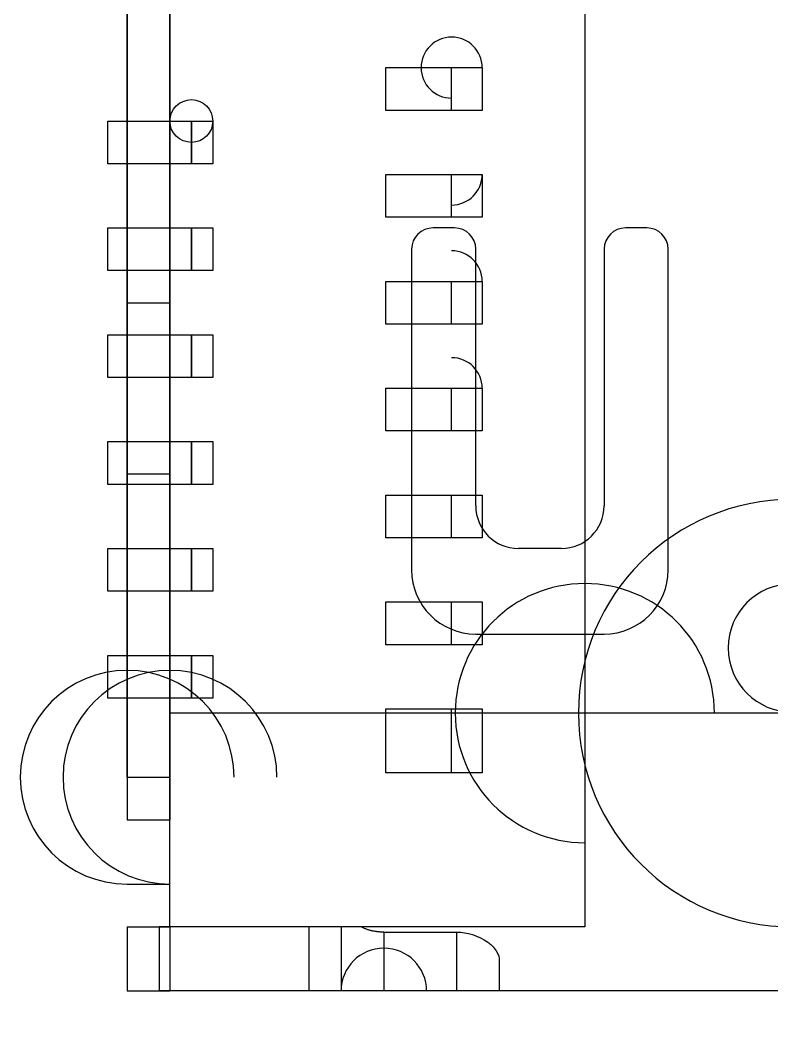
# Model space of a CAD drawing. Header units: millimetres. Extents: x -26.5 to 28.9, y -30 to 30.
# Drawn here: x 19.29 to 22.804, y -3.04 to 1.701 of the extents above; entities that cross this region are included whole.
import ezdxf

# ---------------------------------------------------------------- set-up
doc = ezdxf.new("R2010")
doc.units = ezdxf.units.MM
doc.layers.add('Feature', color=7, linetype='CONTINUOUS')

msp = doc.modelspace()

# ---------------------------------------------------------------- linework, layer by layer
at = {"layer": 'Feature'}
for p, q in [((19.99, -2.54, 1.75), (19.99, 5.8, 1.75)), ((19.99, -2.54, 1.75), (19.99, 5.8, 1.75)), ((21.93, 5.40622, 1.75), (21.93, -2.14622, 1.75)), ((21.93, 5.40622, 1.75), (21.93, -2.14622, 1.75)), ((19.79, 5.3, 2.46), (19.79, -2.04, 2.46)), ((19.79, 5.3, 2.46), (19.79, -2.04, 2.46)), ((19.99, 5.3, 2.46), (19.99, -2.04, 2.46)), ((19.99, 5.3, 2.46), (19.99, -2.04, 2.46)), ((21.93, 4.8, 1.6), (21.93, -1.54, 1.6)), ((21.93, 4.8, 1.6), (21.93, -1.54, 1.6)), ((19.79, 0.38, 4.16), (19.79, 2.88, 4.16)), ((19.79, 0.38, 4.16), (19.79, 2.88, 4.16)), ((19.99, 0.38, 4.16), (19.99, 2.88, 4.16)), ((19.99, 2.88, 4.76), (19.99, 0.38, 4.76)), ((19.99, 2.88, 4.76), (19.99, 0.38, 4.76)), ((19.99, 0.38, 4.16), (19.99, 2.88, 4.16)), ((21, 1.48, 1.55), (21.3071, 1.48, 1.55)), ((21, 1.48, 1.55), (21, 1.48, 1.75)), ((21, 1.48, 1.75), (21.45, 1.48, 1.75)), ((21, 1.28, 1.75), (21, 1.48, 1.75)), ((21, 1.48, 1.55), (21, 1.48, 1.75)), ((21, 1.28, 1.55), (21, 1.48, 1.55)), ((21, 1.28, 1.55), (21, 1.48, 1.55)), ((21, 1.48, 1.55), (21.3071, 1.48, 1.55)), ((21, 1.48, 1.75), (21.45, 1.48, 1.75)), ((21, 1.28, 1.75), (21, 1.48, 1.75)), ((21.3071, 1.28, 1.55), (21.3071, 1.48, 1.55)), ((21.3071, 1.28, 1.55), (21.3071, 1.48, 1.55)), ((21.45, 1.48, 1.69288), (21.45, 1.48, 1.75)), ((21.45, 1.48, 1.69288), (21.45, 1.28, 1.69288)), ((21.45, 1.48, 1.69288), (21.45, 1.48, 1.75)), ((21.45, 1.48, 1.75), (21.45, 1.28, 1.75)), ((21.45, 1.48, 1.75), (21.45, 1.28, 1.75)), ((21.45, 1.48, 1.69288), (21.45, 1.28, 1.69288)), ((21.3071, 1.28, 1.55), (21, 1.28, 1.55)), ((21.45, 1.28, 1.75), (21, 1.28, 1.75)), ((21, 1.28, 1.55), (21, 1.28, 1.75)), ((21, 1.28, 1.55), (21, 1.28, 1.75)), ((21.3071, 1.28, 1.55), (21, 1.28, 1.55)), ((21.45, 1.28, 1.75), (21, 1.28, 1.75)), ((21.45, 1.28, 1.69288), (21.45, 1.28, 1.75)), ((21.45, 1.28, 1.69288), (21.45, 1.28, 1.75)), ((19.7, 1.03, 1.75), (19.7, 1.23, 1.75)), ((19.7, 1.23, 1.55), (19.7, 1.23, 1.75)), ((19.7, 1.03, 1.55), (19.7, 1.23, 1.55)), ((19.7, 1.23, 1.55), (20.09, 1.23, 1.55)), ((19.7, 1.23, 1.55), (19.7, 1.23, 1.75)), ((19.7, 1.23, 1.75), (20.19, 1.23, 1.75)), ((19.7, 1.03, 1.55), (19.7, 1.23, 1.55)), ((19.7, 1.23, 1.55), (20.09, 1.23, 1.55)), ((19.7, 1.23, 1.75), (20.19, 1.23, 1.75)), ((19.7, 1.03, 1.75), (19.7, 1.23, 1.75)), ((20.09, 1.23, 1.55), (20.09, 1.13, 1.55)), ((20.09, 1.23, 1.55), (20.09, 1.13, 1.55)), ((20.19, 1.23, 1.65), (20.19, 1.23, 1.75)), ((20.19, 1.23, 1.65), (20.19, 1.03, 1.65)), ((20.19, 1.23, 1.65), (20.19, 1.23, 1.75)), ((20.19, 1.23, 1.75), (20.19, 1.03, 1.75)), ((20.19, 1.23, 1.75), (20.19, 1.03, 1.75)), ((20.19, 1.23, 1.65), (20.19, 1.03, 1.65)), ((20.09, 1.13, 1.55), (20.09, 1.03, 1.55)), ((20.09, 1.13, 1.55), (20.09, 1.03, 1.55)), ((20.09, 1.03, 1.55), (19.7, 1.03, 1.55)), ((20.19, 1.03, 1.75), (19.7, 1.03, 1.75)), ((19.7, 1.03, 1.55), (19.7, 1.03, 1.75)), ((19.7, 1.03, 1.55), (19.7, 1.03, 1.75)), ((20.09, 1.03, 1.55), (19.7, 1.03, 1.55)), ((20.19, 1.03, 1.75), (19.7, 1.03, 1.75)), ((20.19, 1.03, 1.65), (20.19, 1.03, 1.75)), ((20.19, 1.03, 1.65), (20.19, 1.03, 1.75)), ((21, 0.78, 1.75), (21, 0.98, 1.75)), ((21, 0.98, 1.55), (21, 0.98, 1.75)), ((21, 0.78, 1.55), (21, 0.98, 1.55)), ((21, 0.98, 1.55), (21.3071, 0.98, 1.55)), ((21, 0.98, 1.55), (21, 0.98, 1.75)), ((21, 0.98, 1.75), (21.45, 0.98, 1.75)), ((21, 0.78, 1.55), (21, 0.98, 1.55)), ((21, 0.98, 1.55), (21.3071, 0.98, 1.55)), ((21, 0.98, 1.75), (21.45, 0.98, 1.75)), ((21, 0.78, 1.75), (21, 0.98, 1.75)), ((21.3071, 0.78, 1.55), (21.3071, 0.98, 1.55)), ((21.3071, 0.78, 1.55), (21.3071, 0.98, 1.55)), ((21.45, 0.98, 1.69288), (21.45, 0.98, 1.75)), ((21.45, 0.98, 1.69288), (21.45, 0.78, 1.69288)), ((21.45, 0.98, 1.69288), (21.45, 0.98, 1.75)), ((21.45, 0.98, 1.75), (21.45, 0.78, 1.75)), ((21.45, 0.98, 1.75), (21.45, 0.78, 1.75)), ((21.45, 0.98, 1.69288), (21.45, 0.78, 1.69288)), ((21.3071, 0.78, 1.55), (21, 0.78, 1.55)), ((21.45, 0.78, 1.75), (21, 0.78, 1.75)), ((21, 0.78, 1.55), (21, 0.78, 1.75)), ((21, 0.78, 1.55), (21, 0.78, 1.75)), ((21.3071, 0.78, 1.55), (21, 0.78, 1.55)), ((21.45, 0.78, 1.75), (21, 0.78, 1.75)), ((21.45, 0.78, 1.69288), (21.45, 0.78, 1.75)), ((21.45, 0.78, 1.69288), (21.45, 0.78, 1.75)), ((19.7, 0.73, 1.55), (20.09, 0.73, 1.55)), ((19.7, 0.73, 1.55), (19.7, 0.73, 1.75)), ((19.7, 0.73, 1.75), (20.19, 0.73, 1.75)), ((19.7, 0.53, 1.75), (19.7, 0.73, 1.75)), ((19.7, 0.73, 1.55), (19.7, 0.73, 1.75)), ((19.7, 0.53, 1.55), (19.7, 0.73, 1.55)), ((19.7, 0.53, 1.55), (19.7, 0.73, 1.55)), ((19.7, 0.73, 1.55), (20.09, 0.73, 1.55)), ((19.7, 0.73, 1.75), (20.19, 0.73, 1.75)), ((19.7, 0.53, 1.75), (19.7, 0.73, 1.75)), ((20.09, 0.73, 1.55), (20.09, 0.63, 1.55)), ((20.09, 0.73, 1.55), (20.09, 0.63, 1.55)), ((20.19, 0.73, 1.65), (20.19, 0.73, 1.75)), ((20.19, 0.73, 1.65), (20.19, 0.53, 1.65)), ((20.19, 0.73, 1.65), (20.19, 0.73, 1.75)), ((20.19, 0.73, 1.75), (20.19, 0.53, 1.75)), ((20.19, 0.73, 1.75), (20.19, 0.53, 1.75)), ((20.19, 0.73, 1.65), (20.19, 0.53, 1.65)), ((21.32, 0.73, 4.76), (21.22, 0.73, 4.76)), ((21.32, 0.73, 4.76), (21.22, 0.73, 4.76)), ((21.22, 0.73, 4.46), (21.22, 0.73, 4.76)), ((21.32, 0.73, 4.46), (21.22, 0.73, 4.46)), ((21.22, 0.73, 4.46), (21.22, 0.73, 4.76)), ((21.32, 0.73, 4.46), (21.22, 0.73, 4.46)), ((21.32, 0.73, 4.46), (21.32, 0.73, 4.76)), ((21.32, 0.73, 4.46), (21.32, 0.73, 4.76)), ((22.22, 0.73, 4.76), (22.12, 0.73, 4.76)), ((22.12, 0.73, 4.46), (22.12, 0.73, 4.76)), ((22.22, 0.73, 4.76), (22.12, 0.73, 4.76)), ((22.12, 0.73, 4.46), (22.12, 0.73, 4.76)), ((22.22, 0.73, 4.46), (22.12, 0.73, 4.46)), ((22.22, 0.73, 4.46), (22.12, 0.73, 4.46)), ((22.22, 0.73, 4.46), (22.22, 0.73, 4.76)), ((22.22, 0.73, 4.46), (22.22, 0.73, 4.76)), ((20.09, 0.63, 1.55), (20.09, 0.53, 1.55)), ((20.09, 0.63, 1.55), (20.09, 0.53, 1.55)), ((21.12, 0.63, 4.76), (21.12, -0.87, 4.76)), ((21.12, 0.63, 4.76), (21.12, -0.87, 4.76)), ((21.12, 0.63, 4.46), (21.12, -0.87, 4.46)), ((21.12, 0.63, 4.46), (21.12, 0.63, 4.76)), ((21.12, 0.63, 4.46), (21.12, 0.63, 4.76)), ((21.12, 0.63, 4.46), (21.12, -0.87, 4.46)), ((21.42, -0.57, 4.76), (21.42, 0.63, 4.76)), ((21.42, 0.63, 4.46), (21.42, 0.63, 4.76)), ((21.42, -0.57, 4.76), (21.42, 0.63, 4.76)), ((21.42, 0.63, 4.46), (21.42, 0.63, 4.76)), ((21.42, -0.57, 4.46), (21.42, 0.63, 4.46)), ((21.42, -0.57, 4.46), (21.42, 0.63, 4.46)), ((22.02, 0.63, 4.76), (22.02, -0.57, 4.76)), ((22.02, 0.63, 4.76), (22.02, -0.57, 4.76)), ((22.02, 0.63, 4.46), (22.02, -0.57, 4.46)), ((22.02, 0.63, 4.46), (22.02, 0.63, 4.76)), ((22.02, 0.63, 4.46), (22.02, 0.63, 4.76)), ((22.02, 0.63, 4.46), (22.02, -0.57, 4.46)), ((22.32, -0.87, 4.76), (22.32, 0.63, 4.76)), ((22.32, 0.63, 4.46), (22.32, 0.63, 4.76)), ((22.32, -0.87, 4.76), (22.32, 0.63, 4.76)), ((22.32, 0.63, 4.46), (22.32, 0.63, 4.76)), ((22.32, -0.87, 4.46), (22.32, 0.63, 4.46)), ((22.32, -0.87, 4.46), (22.32, 0.63, 4.46)), ((20.09, 0.53, 1.55), (19.7, 0.53, 1.55)), ((20.19, 0.53, 1.75), (19.7, 0.53, 1.75)), ((19.7, 0.53, 1.55), (19.7, 0.53, 1.75)), ((19.7, 0.53, 1.55), (19.7, 0.53, 1.75)), ((20.09, 0.53, 1.55), (19.7, 0.53, 1.55)), ((20.19, 0.53, 1.75), (19.7, 0.53, 1.75)), ((20.19, 0.53, 1.65), (20.19, 0.53, 1.75)), ((20.19, 0.53, 1.65), (20.19, 0.53, 1.75)), ((21, 0.48, 1.55), (21.3071, 0.48, 1.55)), ((21, 0.48, 1.55), (21, 0.48, 1.75)), ((21, 0.48, 1.75), (21.45, 0.48, 1.75)), ((21, 0.28, 1.75), (21, 0.48, 1.75)), ((21, 0.48, 1.55), (21, 0.48, 1.75)), ((21, 0.28, 1.55), (21, 0.48, 1.55)), ((21, 0.28, 1.55), (21, 0.48, 1.55)), ((21, 0.48, 1.55), (21.3071, 0.48, 1.55)), ((21, 0.48, 1.75), (21.45, 0.48, 1.75)), ((21, 0.28, 1.75), (21, 0.48, 1.75)), ((21.3071, 0.28, 1.55), (21.3071, 0.48, 1.55)), ((21.3071, 0.28, 1.55), (21.3071, 0.48, 1.55)), ((21.45, 0.48, 1.69288), (21.45, 0.48, 1.75)), ((21.45, 0.48, 1.69288), (21.45, 0.28, 1.69288)), ((21.45, 0.48, 1.69288), (21.45, 0.48, 1.75)), ((21.45, 0.48, 1.75), (21.45, 0.28, 1.75)), ((21.45, 0.48, 1.75), (21.45, 0.28, 1.75)), ((21.45, 0.48, 1.69288), (21.45, 0.28, 1.69288)), ((19.79, 0.38, 4.76), (19.99, 0.38, 4.76)), ((19.79, -0.42, 4.76), (19.79, 0.38, 4.76)), ((19.79, 0.38, 4.16), (19.99, 0.38, 4.16)), ((19.79, 0.38, 4.76), (19.79, 0.38, 4.16)), ((19.79, 0.38, 4.76), (19.99, 0.38, 4.76)), ((19.79, 0.38, 4.16), (19.99, 0.38, 4.16)), ((19.79, -0.42, 4.76), (19.79, 0.38, 4.76)), ((19.79, 0.38, 4.76), (19.79, 0.38, 4.16)), ((19.99, 0.38, 4.76), (19.99, 0.38, 4.16)), ((19.99, 0.38, 4.76), (19.99, 0.38, 4.16)), ((21.3071, 0.28, 1.55), (21, 0.28, 1.55)), ((21.45, 0.28, 1.75), (21, 0.28, 1.75)), ((21, 0.28, 1.55), (21, 0.28, 1.75)), ((21, 0.28, 1.55), (21, 0.28, 1.75)), ((21.3071, 0.28, 1.55), (21, 0.28, 1.55)), ((21.45, 0.28, 1.75), (21, 0.28, 1.75)), ((21.45, 0.28, 1.69288), (21.45, 0.28, 1.75)), ((21.45, 0.28, 1.69288), (21.45, 0.28, 1.75)), ((19.7, 0.03, 1.75), (19.7, 0.23, 1.75)), ((19.7, 0.23, 1.55), (19.7, 0.23, 1.75)), ((19.7, 0.03, 1.55), (19.7, 0.23, 1.55)), ((19.7, 0.23, 1.55), (20.09, 0.23, 1.55)), ((19.7, 0.23, 1.55), (19.7, 0.23, 1.75)), ((19.7, 0.23, 1.75), (20.19, 0.23, 1.75)), ((19.7, 0.03, 1.55), (19.7, 0.23, 1.55)), ((19.7, 0.23, 1.55), (20.09, 0.23, 1.55)), ((19.7, 0.23, 1.75), (20.19, 0.23, 1.75)), ((19.7, 0.03, 1.75), (19.7, 0.23, 1.75)), ((20.09, 0.23, 1.55), (20.09, 0.13, 1.55)), ((20.09, 0.23, 1.55), (20.09, 0.13, 1.55)), ((20.19, 0.23, 1.65), (20.19, 0.23, 1.75)), ((20.19, 0.23, 1.65), (20.19, 0.03, 1.65)), ((20.19, 0.23, 1.65), (20.19, 0.23, 1.75)), ((20.19, 0.23, 1.75), (20.19, 0.03, 1.75)), ((20.19, 0.23, 1.75), (20.19, 0.03, 1.75)), ((20.19, 0.23, 1.65), (20.19, 0.03, 1.65)), ((20.09, 0.13, 1.55), (20.09, 0.03, 1.55)), ((20.09, 0.13, 1.55), (20.09, 0.03, 1.55)), ((20.09, 0.03, 1.55), (19.7, 0.03, 1.55)), ((20.19, 0.03, 1.75), (19.7, 0.03, 1.75)), ((19.7, 0.03, 1.55), (19.7, 0.03, 1.75)), ((19.7, 0.03, 1.55), (19.7, 0.03, 1.75)), ((20.09, 0.03, 1.55), (19.7, 0.03, 1.55)), ((20.19, 0.03, 1.75), (19.7, 0.03, 1.75)), ((20.19, 0.03, 1.65), (20.19, 0.03, 1.75)), ((20.19, 0.03, 1.65), (20.19, 0.03, 1.75)), ((21, -0.22, 1.75), (21, -0.02, 1.75)), ((21, -0.02, 1.55), (21, -0.02, 1.75)), ((21, -0.22, 1.55), (21, -0.02, 1.55)), ((21, -0.02, 1.55), (21.3071, -0.02, 1.55)), ((21, -0.02, 1.55), (21, -0.02, 1.75)), ((21, -0.02, 1.75), (21.45, -0.02, 1.75)), ((21, -0.22, 1.55), (21, -0.02, 1.55)), ((21, -0.02, 1.55), (21.3071, -0.02, 1.55)), ((21, -0.02, 1.75), (21.45, -0.02, 1.75)), ((21, -0.22, 1.75), (21, -0.02, 1.75)), ((21.3071, -0.22, 1.55), (21.3071, -0.02, 1.55)), ((21.3071, -0.22, 1.55), (21.3071, -0.02, 1.55)), ((21.45, -0.02, 1.69288), (21.45, -0.02, 1.75)), ((21.45, -0.02, 1.69288), (21.45, -0.22, 1.69288)), ((21.45, -0.02, 1.69288), (21.45, -0.02, 1.75)), ((21.45, -0.02, 1.75), (21.45, -0.22, 1.75)), ((21.45, -0.02, 1.75), (21.45, -0.22, 1.75)), ((21.45, -0.02, 1.69288), (21.45, -0.22, 1.69288)), ((21.3071, -0.22, 1.55), (21, -0.22, 1.55)), ((21.45, -0.22, 1.75), (21, -0.22, 1.75)), ((21, -0.22, 1.55), (21, -0.22, 1.75)), ((21, -0.22, 1.55), (21, -0.22, 1.75)), ((21.3071, -0.22, 1.55), (21, -0.22, 1.55)), ((21.45, -0.22, 1.75), (21, -0.22, 1.75)), ((21.45, -0.22, 1.69288), (21.45, -0.22, 1.75)), ((21.45, -0.22, 1.69288), (21.45, -0.22, 1.75)), ((19.7, -0.27, 1.55), (20.09, -0.27, 1.55)), ((19.7, -0.27, 1.55), (19.7, -0.27, 1.75)), ((19.7, -0.27, 1.75), (20.19, -0.27, 1.75)), ((19.7, -0.47, 1.75), (19.7, -0.27, 1.75)), ((19.7, -0.27, 1.55), (19.7, -0.27, 1.75)), ((19.7, -0.47, 1.55), (19.7, -0.27, 1.55)), ((19.7, -0.47, 1.55), (19.7, -0.27, 1.55)), ((19.7, -0.27, 1.55), (20.09, -0.27, 1.55)), ((19.7, -0.27, 1.75), (20.19, -0.27, 1.75)), ((19.7, -0.47, 1.75), (19.7, -0.27, 1.75)), ((20.09, -0.27, 1.55), (20.09, -0.37, 1.55)), ((20.09, -0.27, 1.55), (20.09, -0.37, 1.55)), ((20.19, -0.27, 1.65), (20.19, -0.27, 1.75)), ((20.19, -0.27, 1.65), (20.19, -0.47, 1.65)), ((20.19, -0.27, 1.65), (20.19, -0.27, 1.75)), ((20.19, -0.27, 1.75), (20.19, -0.47, 1.75)), ((20.19, -0.27, 1.75), (20.19, -0.47, 1.75)), ((20.19, -0.27, 1.65), (20.19, -0.47, 1.65)), ((20.09, -0.37, 1.55), (20.09, -0.47, 1.55)), ((20.09, -0.37, 1.55), (20.09, -0.47, 1.55)), ((19.79, -0.42, 4.76), (19.99, -0.42, 4.76)), ((19.79, -0.42, 4.16), (19.99, -0.42, 4.16)), ((19.79, -1.84, 4.16), (19.79, -0.42, 4.16)), ((19.79, -0.42, 4.76), (19.99, -0.42, 4.76)), ((19.79, -0.42, 4.16), (19.79, -0.42, 4.76)), ((19.79, -0.42, 4.16), (19.99, -0.42, 4.16)), ((19.79, -1.84, 4.16), (19.79, -0.42, 4.16)), ((19.79, -0.42, 4.16), (19.79, -0.42, 4.76)), ((19.99, -0.42, 4.76), (19.99, -1.54, 4.76)), ((19.99, -0.42, 4.16), (19.99, -0.42, 4.76)), ((19.99, -1.84, 4.16), (19.99, -0.42, 4.16)), ((19.99, -0.42, 4.76), (19.99, -1.54, 4.76)), ((19.99, -1.84, 4.16), (19.99, -0.42, 4.16)), ((19.99, -0.42, 4.16), (19.99, -0.42, 4.76)), ((20.09, -0.47, 1.55), (19.7, -0.47, 1.55)), ((20.19, -0.47, 1.75), (19.7, -0.47, 1.75)), ((19.7, -0.47, 1.55), (19.7, -0.47, 1.75)), ((19.7, -0.47, 1.55), (19.7, -0.47, 1.75)), ((20.09, -0.47, 1.55), (19.7, -0.47, 1.55)), ((20.19, -0.47, 1.75), (19.7, -0.47, 1.75)), ((20.19, -0.47, 1.65), (20.19, -0.47, 1.75)), ((20.19, -0.47, 1.65), (20.19, -0.47, 1.75)), ((21, -0.52, 1.55), (21.3071, -0.52, 1.55)), ((21, -0.52, 1.55), (21, -0.52, 1.75)), ((21, -0.52, 1.75), (21.45, -0.52, 1.75)), ((21, -0.72, 1.75), (21, -0.52, 1.75)), ((21, -0.52, 1.55), (21, -0.52, 1.75)), ((21, -0.72, 1.55), (21, -0.52, 1.55)), ((21, -0.72, 1.55), (21, -0.52, 1.55)), ((21, -0.52, 1.55), (21.3071, -0.52, 1.55)), ((21, -0.52, 1.75), (21.45, -0.52, 1.75)), ((21, -0.72, 1.75), (21, -0.52, 1.75)), ((21.3071, -0.72, 1.55), (21.3071, -0.52, 1.55)), ((21.3071, -0.72, 1.55), (21.3071, -0.52, 1.55)), ((21.45, -0.52, 1.69288), (21.45, -0.52, 1.75)), ((21.45, -0.52, 1.69288), (21.45, -0.72, 1.69288)), ((21.45, -0.52, 1.69288), (21.45, -0.52, 1.75)), ((21.45, -0.52, 1.75), (21.45, -0.72, 1.75)), ((21.45, -0.52, 1.75), (21.45, -0.72, 1.75)), ((21.45, -0.52, 1.69288), (21.45, -0.72, 1.69288)), ((21.42, -0.57, 4.46), (21.42, -0.57, 4.76)), ((21.42, -0.57, 4.46), (21.42, -0.57, 4.76)), ((22.02, -0.57, 4.46), (22.02, -0.57, 4.76)), ((22.02, -0.57, 4.46), (22.02, -0.57, 4.76)), ((21.3071, -0.72, 1.55), (21, -0.72, 1.55)), ((21.45, -0.72, 1.75), (21, -0.72, 1.75)), ((21, -0.72, 1.55), (21, -0.72, 1.75)), ((21, -0.72, 1.55), (21, -0.72, 1.75)), ((21.3071, -0.72, 1.55), (21, -0.72, 1.55)), ((21.45, -0.72, 1.75), (21, -0.72, 1.75)), ((21.45, -0.72, 1.69288), (21.45, -0.72, 1.75)), ((21.45, -0.72, 1.69288), (21.45, -0.72, 1.75)), ((19.7, -0.97, 1.75), (19.7, -0.77, 1.75)), ((19.7, -0.77, 1.55), (19.7, -0.77, 1.75)), ((19.7, -0.97, 1.55), (19.7, -0.77, 1.55)), ((19.7, -0.77, 1.55), (20.09, -0.77, 1.55)), ((19.7, -0.77, 1.55), (19.7, -0.77, 1.75)), ((19.7, -0.77, 1.75), (20.19, -0.77, 1.75)), ((19.7, -0.97, 1.55), (19.7, -0.77, 1.55)), ((19.7, -0.77, 1.55), (20.09, -0.77, 1.55)), ((19.7, -0.77, 1.75), (20.19, -0.77, 1.75)), ((19.7, -0.97, 1.75), (19.7, -0.77, 1.75)), ((20.09, -0.77, 1.55), (20.09, -0.87, 1.55)), ((20.09, -0.77, 1.55), (20.09, -0.87, 1.55)), ((20.19, -0.77, 1.65), (20.19, -0.77, 1.75)), ((20.19, -0.77, 1.65), (20.19, -0.97, 1.65)), ((20.19, -0.77, 1.65), (20.19, -0.77, 1.75)), ((20.19, -0.77, 1.75), (20.19, -0.97, 1.75)), ((20.19, -0.77, 1.75), (20.19, -0.97, 1.75)), ((20.19, -0.77, 1.65), (20.19, -0.97, 1.65)), ((21.82, -0.77, 4.76), (21.62, -0.77, 4.76)), ((21.62, -0.77, 4.46), (21.62, -0.77, 4.76)), ((21.82, -0.77, 4.76), (21.62, -0.77, 4.76)), ((21.62, -0.77, 4.46), (21.62, -0.77, 4.76)), ((21.82, -0.77, 4.46), (21.62, -0.77, 4.46)), ((21.82, -0.77, 4.46), (21.62, -0.77, 4.46)), ((21.82, -0.77, 4.46), (21.82, -0.77, 4.76)), ((21.82, -0.77, 4.46), (21.82, -0.77, 4.76)), ((20.09, -0.87, 1.55), (20.09, -0.97, 1.55)), ((20.09, -0.87, 1.55), (20.09, -0.97, 1.55)), ((21.12, -0.87, 4.46), (21.12, -0.87, 4.76)), ((21.12, -0.87, 4.46), (21.12, -0.87, 4.76)), ((22.32, -0.87, 4.46), (22.32, -0.87, 4.76)), ((22.32, -0.87, 4.46), (22.32, -0.87, 4.76)), ((20.09, -0.97, 1.55), (19.7, -0.97, 1.55)), ((20.19, -0.97, 1.75), (19.7, -0.97, 1.75)), ((19.7, -0.97, 1.55), (19.7, -0.97, 1.75)), ((19.7, -0.97, 1.55), (19.7, -0.97, 1.75)), ((20.09, -0.97, 1.55), (19.7, -0.97, 1.55)), ((20.19, -0.97, 1.75), (19.7, -0.97, 1.75)), ((20.19, -0.97, 1.65), (20.19, -0.97, 1.75)), ((20.19, -0.97, 1.65), (20.19, -0.97, 1.75)), ((21, -1.22, 1.75), (21, -1.02, 1.75)), ((21, -1.02, 1.55), (21, -1.02, 1.75)), ((21, -1.22, 1.55), (21, -1.02, 1.55)), ((21, -1.02, 1.55), (21.3071, -1.02, 1.55)), ((21, -1.02, 1.55), (21, -1.02, 1.75)), ((21, -1.02, 1.75), (21.45, -1.02, 1.75)), ((21, -1.22, 1.55), (21, -1.02, 1.55)), ((21, -1.02, 1.55), (21.3071, -1.02, 1.55)), ((21, -1.02, 1.75), (21.45, -1.02, 1.75)), ((21, -1.22, 1.75), (21, -1.02, 1.75)), ((21.3071, -1.22, 1.55), (21.3071, -1.02, 1.55)), ((21.3071, -1.22, 1.55), (21.3071, -1.02, 1.55)), ((21.45, -1.02, 1.69288), (21.45, -1.02, 1.75)), ((21.45, -1.02, 1.69288), (21.45, -1.22, 1.69288)), ((21.45, -1.02, 1.69288), (21.45, -1.02, 1.75)), ((21.45, -1.02, 1.75), (21.45, -1.22, 1.75)), ((21.45, -1.02, 1.75), (21.45, -1.22, 1.75)), ((21.45, -1.02, 1.69288), (21.45, -1.22, 1.69288)), ((21.42, -1.17, 4.76), (22.02, -1.17, 4.76)), ((21.42, -1.17, 4.76), (22.02, -1.17, 4.76)), ((21.42, -1.17, 4.46), (22.02, -1.17, 4.46)), ((21.42, -1.17, 4.46), (21.42, -1.17, 4.76)), ((21.42, -1.17, 4.46), (21.42, -1.17, 4.76)), ((21.42, -1.17, 4.46), (22.02, -1.17, 4.46)), ((22.02, -1.17, 4.46), (22.02, -1.17, 4.76)), ((22.02, -1.17, 4.46), (22.02, -1.17, 4.76)), ((21.3071, -1.22, 1.55), (21, -1.22, 1.55)), ((21.45, -1.22, 1.75), (21, -1.22, 1.75)), ((21, -1.22, 1.55), (21, -1.22, 1.75)), ((21, -1.22, 1.55), (21, -1.22, 1.75)), ((21.3071, -1.22, 1.55), (21, -1.22, 1.55)), ((21.45, -1.22, 1.75), (21, -1.22, 1.75)), ((21.45, -1.22, 1.69288), (21.45, -1.22, 1.75)), ((21.45, -1.22, 1.69288), (21.45, -1.22, 1.75)), ((19.7, -1.27, 1.55), (20.09, -1.27, 1.55)), ((19.7, -1.27, 1.55), (19.7, -1.27, 1.75)), ((19.7, -1.27, 1.75), (20.19, -1.27, 1.75)), ((19.7, -1.47, 1.75), (19.7, -1.27, 1.75)), ((19.7, -1.27, 1.55), (19.7, -1.27, 1.75)), ((19.7, -1.47, 1.55), (19.7, -1.27, 1.55)), ((19.7, -1.47, 1.55), (19.7, -1.27, 1.55)), ((19.7, -1.27, 1.55), (20.09, -1.27, 1.55)), ((19.7, -1.27, 1.75), (20.19, -1.27, 1.75)), ((19.7, -1.47, 1.75), (19.7, -1.27, 1.75)), ((20.09, -1.27, 1.55), (20.09, -1.3801, 1.55)), ((20.09, -1.27, 1.55), (20.09, -1.3801, 1.55)), ((20.19, -1.27, 1.65), (20.19, -1.27, 1.75)), ((20.19, -1.27, 1.65), (20.19, -1.47, 1.65)), ((20.19, -1.27, 1.65), (20.19, -1.27, 1.75)), ((20.19, -1.27, 1.75), (20.19, -1.47, 1.75)), ((20.19, -1.27, 1.75), (20.19, -1.47, 1.75)), ((20.19, -1.27, 1.65), (20.19, -1.47, 1.65)), ((20.09, -1.3801, 1.55), (20.09, -1.47, 1.55)), ((20.09, -1.3801, 1.55), (20.09, -1.47, 1.55)), ((20.09, -1.47, 1.55), (19.7, -1.47, 1.55)), ((20.19, -1.47, 1.75), (19.7, -1.47, 1.75)), ((19.7, -1.47, 1.55), (19.7, -1.47, 1.75)), ((19.7, -1.47, 1.55), (19.7, -1.47, 1.75)), ((20.09, -1.47, 1.55), (19.7, -1.47, 1.55)), ((20.19, -1.47, 1.75), (19.7, -1.47, 1.75)), ((20.19, -1.47, 1.65), (20.19, -1.47, 1.75)), ((20.19, -1.47, 1.65), (20.19, -1.47, 1.75)), ((27.6, -1.54, 4.76), (19.99, -1.54, 4.76)), ((27.6, -1.54, 4.76), (19.99, -1.54, 4.76)), ((21, -1.52, 1.55), (21.3071, -1.52, 1.55)), ((21, -1.52, 1.55), (21, -1.52, 1.75)), ((21, -1.52, 1.75), (21.45, -1.52, 1.75)), ((21, -1.82, 1.75), (21, -1.52, 1.75)), ((21, -1.52, 1.55), (21, -1.52, 1.75)), ((21, -1.82, 1.55), (21, -1.52, 1.55)), ((21, -1.82, 1.55), (21, -1.52, 1.55)), ((21, -1.52, 1.55), (21.3071, -1.52, 1.55)), ((21, -1.52, 1.75), (21.45, -1.52, 1.75)), ((21, -1.82, 1.75), (21, -1.52, 1.75)), ((21.3071, -1.82, 1.55), (21.3071, -1.52, 1.55)), ((21.3071, -1.82, 1.55), (21.3071, -1.52, 1.55)), ((21.45, -1.52, 1.69288), (21.45, -1.52, 1.75)), ((21.45, -1.52, 1.69288), (21.45, -1.82, 1.69288)), ((21.45, -1.52, 1.69288), (21.45, -1.52, 1.75)), ((21.45, -1.52, 1.75), (21.45, -1.82, 1.75)), ((21.45, -1.52, 1.75), (21.45, -1.82, 1.75)), ((21.45, -1.52, 1.69288), (21.45, -1.82, 1.69288)), ((24.6, -1.54, 1.6), (21.93, -1.54, 1.6)), ((24.6, -1.54, 1.6), (21.93, -1.54, 1.6)), ((19.79, -1.84, 4.16), (19.99, -1.84, 4.16)), ((19.79, -1.84, 4.16), (19.99, -1.84, 4.16)), ((21.3071, -1.82, 1.55), (21, -1.82, 1.55)), ((21.45, -1.82, 1.75), (21, -1.82, 1.75)), ((21, -1.82, 1.55), (21, -1.82, 1.75)), ((21, -1.82, 1.55), (21, -1.82, 1.75)), ((21.3071, -1.82, 1.55), (21, -1.82, 1.55)), ((21.45, -1.82, 1.75), (21, -1.82, 1.75)), ((21.45, -1.82, 1.69288), (21.45, -1.82, 1.75)), ((21.45, -1.82, 1.69288), (21.45, -1.82, 1.75)), ((19.79, -2.04, 2.46), (19.99, -2.04, 2.46)), ((19.79, -2.04, 2.46), (19.99, -2.04, 2.46)), ((21.93, -2.14622, 1.75), (21.93, -2.54, 1.75)), ((21.93, -2.14622, 1.75), (21.93, -2.54, 1.75)), ((19.79, -2.34, 2.76), (19.99, -2.34, 2.76)), ((19.79, -2.34, 3.66), (19.99, -2.34, 3.66)), ((19.79, -2.34, 2.76), (19.79, -2.34, 3.66)), ((19.79, -2.34, 2.76), (19.99, -2.34, 2.76)), ((19.79, -2.34, 3.66), (19.99, -2.34, 3.66)), ((19.79, -2.34, 2.76), (19.79, -2.34, 3.66)), ((19.99, -2.34, 2.76), (19.99, -2.34, 3.66)), ((19.99, -2.34, 2.76), (19.99, -2.34, 3.66)), ((19.79, -2.54, 2.46), (19.79, -2.84, 2.46)), ((19.79, -2.54, 0.95), (19.79, -2.54, 2.46)), ((19.79, -2.54, 0.95), (19.79, -2.84, 0.95)), ((19.79, -2.54, 0.95), (19.79, -2.84, 0.95)), ((19.79, -2.54, 2.46), (19.99, -2.54, 2.66)), ((19.79, -2.54, 0.95), (19.79, -2.54, 2.46)), ((19.79, -2.54, 2.46), (19.99, -2.54, 2.66)), ((19.79, -2.54, 2.46), (19.79, -2.84, 2.46)), ((19.94, -2.54, 0.8), (19.94, -2.84, 0.8)), ((19.94, -2.54, 0.8), (19.94, -2.84, 0.8)), ((20.64, -2.54, 0.8), (19.94, -2.54, 0.8)), ((20.64, -2.54, 0.8), (19.94, -2.54, 0.8)), ((19.99, -2.54, 2.66), (19.99, -2.84, 2.66)), ((19.99, -2.54, 1.75), (19.99, -2.54, 2.66)), ((20.79, -2.54, 1.75), (19.99, -2.54, 1.75)), ((19.99, -2.54, 1.75), (19.99, -2.54, 2.66)), ((20.79, -2.54, 1.75), (19.99, -2.54, 1.75)), ((19.99, -2.54, 2.66), (19.99, -2.84, 2.66)), ((20.64, -2.54, 0.8), (20.64, -2.84, 0.8)), ((20.64, -2.54, 0.8), (20.64, -2.84, 0.8)), ((21.93, -2.54, 1.75), (20.79, -2.54, 1.75)), ((20.79, -2.54, 1.9), (20.79, -2.54, 1.75)), ((21.93, -2.54, 1.75), (20.79, -2.54, 1.75)), ((20.79, -2.54, 0.95), (20.79, -2.84, 0.95)), ((20.79, -2.54, 0.95), (20.79, -2.84, 0.95)), ((20.79, -2.54, 1.75), (20.79, -2.54, 0.95)), ((20.79, -2.54, 1.9), (20.79, -2.54, 1.75)), ((20.79, -2.54, 1.9), (20.79, -2.84, 1.9)), ((20.79, -2.54, 1.9), (20.79, -2.84, 1.9)), ((20.79, -2.54, 1.75), (20.79, -2.54, 0.95)), ((21.93, -2.54, 2.06934), (20.8836, -2.54, 2.06934)), ((21.93, -2.54, 2.06934), (20.8836, -2.54, 2.06934)), ((21.93, -2.54, 1.75), (21.93, -2.54, 2.06934)), ((21.93, -2.54, 1.75), (21.93, -2.54, 2.06934)), ((20.99, -2.5647, 2.1), (21.33, -2.5647, 2.1)), ((20.99, -2.5647, 2.1), (20.99, -2.84, 2.1)), ((20.99, -2.5647, 2.1), (20.99, -2.84, 2.1)), ((20.99, -2.5647, 2.1), (21.33, -2.5647, 2.1)), ((21.33, -2.5647, 2.1), (21.33, -2.84, 2.1)), ((21.33, -2.5647, 2.1), (21.33, -2.84, 2.1)), ((21.53, -2.69326, 2.3), (21.53, -2.84, 2.3)), ((21.53, -2.69326, 2.3), (21.53, -2.84, 2.3)), ((19.79, -2.84, 2.46), (19.99, -2.84, 2.66)), ((19.79, -2.84, 0.95), (19.79, -2.84, 2.46)), ((19.79, -2.84, 0.95), (19.79, -2.84, 2.46)), ((19.79, -2.84, 2.46), (19.99, -2.84, 2.66)), ((20.64, -2.84, 0.8), (19.94, -2.84, 0.8)), ((20.64, -2.84, 0.8), (19.94, -2.84, 0.8)), ((19.99, -2.84, 3.46), (19.99, -2.84, 2.66)), ((27.6, -2.84, 3.46), (19.99, -2.84, 3.46)), ((19.99, -2.84, 3.46), (19.99, -2.84, 2.66)), ((27.6, -2.84, 3.46), (19.99, -2.84, 3.46)), ((20.79, -2.84, 1.9), (20.79, -2.84, 0.95)), ((20.79, -2.84, 1.9), (20.79, -2.84, 0.95)), ((21.33, -2.84, 2.1), (20.99, -2.84, 2.1)), ((21.33, -2.84, 2.1), (20.99, -2.84, 2.1)), ((24.6, -2.84, 2.9), (21.53, -2.84, 2.9)), ((21.53, -2.84, 2.9), (21.53, -2.84, 2.3)), ((24.6, -2.84, 2.9), (21.53, -2.84, 2.9)), ((21.53, -2.84, 2.9), (21.53, -2.84, 2.3))]:
    msp.add_line(p, q, dxfattribs=at)
for centre, radius, start, end in [((21.3071, 1.48, 1.69288), 0.14289, 0, -90), ((21.3071, 1.48, 1.69288), 0.14289, 0, -90), ((20.09, 1.23, 1.65), 0.1, 0, -1.27222e-13), ((20.09, 1.23, 1.65), 0.1, 0, -1.27222e-13), ((21.3071, 1.28, 1.69288), 0, 0, 0), ((21.3071, 1.28, 1.69288), 0, 0, 0), ((20.09, 1.23, 1.65), 0, 180, 0), ((20.09, 1.23, 1.65), 0, 180, 0), ((20.09, 1.03, 1.65), 0.0000182, 0, 180), ((20.09, 1.03, 1.65), 0.0000182, 0, 180), ((20.09, 1.03, 1.65), 0, 0, 0), ((20.09, 1.03, 1.65), 0, 0, 0), ((21.3071, 0.98, 1.69288), 0.14289, -90, 0), ((21.3071, 0.98, 1.69288), 0.14289, -90, 0), ((20.09, 0.73, 1.65), 0.1, 0, 0), ((20.09, 0.73, 1.65), 0.1, 0, 0), ((21.3071, 0.78, 1.69288), 1.11022e-16, -90, 0), ((21.3071, 0.78, 1.69288), 1.11022e-16, -90, 0), ((20.09, 0.73, 1.65), 0, 180, 0), ((20.09, 0.73, 1.65), 0, 180, 0), ((21.22, 0.63, 4.76), 0.1, 90, 180), ((21.22, 0.63, 4.46), 0.1, 90, 180), ((21.22, 0.63, 4.76), 0.1, 90, 180), ((21.22, 0.63, 4.46), 0.1, 90, 180), ((21.32, 0.63, 4.76), 0.1, 0, 90), ((21.32, 0.63, 4.46), 0.1, 0, 90), ((21.32, 0.63, 4.76), 0.1, 0, 90), ((21.32, 0.63, 4.46), 0.1, 0, 90), ((22.12, 0.63, 4.76), 0.1, 90, 180), ((22.12, 0.63, 4.46), 0.1, 90, 180), ((22.12, 0.63, 4.76), 0.1, 90, 180), ((22.12, 0.63, 4.46), 0.1, 90, 180), ((22.22, 0.63, 4.76), 0.1, 0, 90), ((22.22, 0.63, 4.46), 0.1, 0, 90), ((22.22, 0.63, 4.76), 0.1, 0, 90), ((22.22, 0.63, 4.46), 0.1, 0, 90), ((21.3071, 0.48, 1.69288), 0.14289, 0, 90), ((21.3071, 0.48, 1.69288), 0.14289, 0, 90), ((20.09, 0.53, 1.65), 0.0000182, 0, 180), ((20.09, 0.53, 1.65), 0.0000182, 0, 180), ((20.09, 0.53, 1.65), 0, 0, 0), ((20.09, 0.53, 1.65), 0, 0, 0), ((20.09, 0.23, 1.65), 0.1, 0, 0), ((20.09, 0.23, 1.65), 0.1, 0, 0), ((21.3071, 0.28, 1.69288), 2.22045e-16, 0, 90), ((21.3071, 0.28, 1.69288), 2.22045e-16, 0, 90), ((20.09, 0.23, 1.65), 0, 180, 0), ((20.09, 0.23, 1.65), 0, 180, 0), ((21.3071, -0.02, 1.69288), 0.14289, 0, 90), ((21.3071, -0.02, 1.69288), 0.14289, 0, 90), ((20.09, 0.03, 1.65), 0.0000182, 0, 180), ((20.09, 0.03, 1.65), 0.0000182, 0, 180), ((20.09, 0.03, 1.65), 0, 0, -2.54444e-13), ((20.09, 0.03, 1.65), 0, 0, -2.54444e-13), ((20.09, -0.27, 1.65), 0.1, 0, 0), ((20.09, -0.27, 1.65), 0.1, 0, 0), ((21.3071, -0.22, 1.69288), 2.22045e-16, 0, 90), ((21.3071, -0.22, 1.69288), 2.22045e-16, 0, 90), ((20.09, -0.27, 1.65), 0, 180, 0), ((20.09, -0.27, 1.65), 0, 180, 0), ((21.3071, -0.52, 1.69288), 0.14289, 0, 0), ((21.3071, -0.52, 1.69288), 0.14289, 0, 0), ((21.53, -1.54, 2.9), 1.15326, -90, -90), ((21.53, -1.54, 2.9), 1.15326, -90, -90), ((20.09, -0.47, 1.65), 0.0000182, 0, 180), ((20.09, -0.47, 1.65), 0.0000182, 0, 180), ((20.09, -0.47, 1.65), 0, 0, 0), ((20.09, -0.47, 1.65), 0, 0, 0), ((21.93, -1.54, 2.9), 1, -90, -90), ((21.93, -1.54, 2.9), 1, -90, -90), ((22.9, -1.54, 2.9), 1, 90, -90), ((22.9, -1.54, 2.9), 1, 90, -90), ((21.62, -0.57, 4.76), 0.2, 180, -90), ((21.62, -0.57, 4.76), 0.2, 180, -90), ((21.62, -0.57, 4.46), 0.2, 180, -90), ((21.62, -0.57, 4.46), 0.2, 180, -90), ((21.82, -0.57, 4.76), 0.2, -90, 0), ((21.82, -0.57, 4.76), 0.2, -90, 0), ((21.82, -0.57, 4.46), 0.2, -90, 0), ((21.82, -0.57, 4.46), 0.2, -90, 0), ((20.09, -0.77, 1.65), 0.1, 0, 0), ((20.09, -0.77, 1.65), 0.1, 0, 0), ((21.3071, -0.72, 1.69288), 0, 0, 0), ((21.3071, -0.72, 1.69288), 0, 0, 0), ((20.09, -0.77, 1.65), 0, 180, 0), ((20.09, -0.77, 1.65), 0, 180, 0), ((21.42, -0.87, 4.76), 0.3, 180, -90), ((21.42, -0.87, 4.46), 0.3, 180, -90), ((21.42, -0.87, 4.76), 0.3, 180, -90), ((21.42, -0.87, 4.46), 0.3, 180, -90), ((21.3071, -1.02, 1.69288), 0.14289, 0, 0), ((21.3071, -1.02, 1.69288), 0.14289, 0, 0), ((22.02, -0.87, 4.76), 0.3, -90, 0), ((22.02, -0.87, 4.46), 0.3, -90, 0), ((22.02, -0.87, 4.76), 0.3, -90, 0), ((22.02, -0.87, 4.46), 0.3, -90, 0), ((21.93, -1.54, 2.9), 0.60622, 0, -90), ((21.93, -1.54, 2.9), 0.60622, 0, -90), ((22.9, -1.235, 2.98), 0.3, 0, -90), ((22.9, -1.235, 2.98), 0.3, 0, -90), ((20.09, -0.97, 1.65), 0.0000182, 0, 180), ((20.09, -0.97, 1.65), 0.0000182, 0, 180), ((20.09, -0.97, 1.65), 0, 0, 0), ((20.09, -0.97, 1.65), 0, 0, 0), ((20.09, -1.27, 1.65), 0.1, 0, 0), ((20.09, -1.27, 1.65), 0.1, 0, 0), ((21.3071, -1.22, 1.69288), 0, 0, 0), ((21.3071, -1.22, 1.69288), 0, 0, 0), ((20.09, -1.27, 1.65), 0, 180, 0), ((20.09, -1.27, 1.65), 0, 180, 0), ((19.79, -1.84, 3.66), 0.5, 0, -90), ((19.79, -1.84, 3.66), 0.5, 0, -90), ((19.99, -1.84, 3.66), 0.5, 0, -90), ((19.99, -1.84, 3.66), 0.5, 0, -90), ((20.09, -1.47, 1.65), 0.1, 0, 0), ((20.09, -1.47, 1.65), 0.1, 0, 0), ((21.3071, -1.52, 1.69288), 0.14289, 0, 0), ((21.3071, -1.52, 1.69288), 0.14289, 0, 0), ((20.09, -1.47, 1.65), 0, 180, 0), ((20.09, -1.47, 1.65), 0, 180, 0), ((19.99, -1.54, 3.46), 4.44089e-16, -90, -90), ((19.99, -1.54, 3.46), 4.44089e-16, -90, -90), ((21.3071, -1.82, 1.69288), 0, 0, 0), ((21.3071, -1.82, 1.69288), 0, 0, 0), ((19.79, -2.04, 2.76), 0, -90, 0), ((19.79, -2.04, 2.76), 0, -90, 0), ((19.99, -2.04, 2.76), 0, -90, 0), ((19.99, -2.04, 2.76), 0, -90, 0), ((20.99, -2.54, 1.9), 0.2, 180, 180), ((20.99, -2.54, 1.9), 0.2, 180, 180), ((20.64, -2.54, 0.95), 0.15, 0, 0), ((20.64, -2.54, 0.95), 0.15, 0, 0), ((19.94, -2.54, 0.95), 0, 180, 0), ((19.94, -2.54, 0.95), 0, 180, 0), ((20.99, -2.84, 1.9), 0.2, 0, 180), ((20.99, -2.84, 1.9), 0.2, 0, 180), ((21.33, -2.84, 2.3), 0.2, 0, 0), ((21.33, -2.84, 2.3), 0.2, 0, 0), ((20.64, -2.84, 0.95), 0.15, 0, 0), ((20.64, -2.84, 0.95), 0.15, 0, 0), ((19.94, -2.84, 0.95), 0, 180, 0), ((19.94, -2.84, 0.95), 0, 180, 0)]:
    msp.add_arc(centre, radius, start, end, dxfattribs=at)
for points, degree in [([(20.09, 1.13, 1.55), (20.09, 1.23, 1.55)], 1), ([(20.09, 1.13, 1.55), (20.09, 1.23, 1.55)], 1), ([(20.09, 1.03, 1.55), (20.09, 1.13, 1.55)], 1), ([(20.09, 1.03, 1.55), (20.09, 1.13, 1.55)], 1), ([(20.09, 0.63, 1.55), (20.09, 0.73, 1.55)], 1), ([(20.09, 0.63, 1.55), (20.09, 0.73, 1.55)], 1), ([(20.09, 0.53, 1.55), (20.09, 0.63, 1.55)], 1), ([(20.09, 0.53, 1.55), (20.09, 0.63, 1.55)], 1), ([(20.09, 0.13, 1.55), (20.09, 0.23, 1.55)], 1), ([(20.09, 0.13, 1.55), (20.09, 0.23, 1.55)], 1), ([(20.09, 0.03, 1.55), (20.09, 0.13, 1.55)], 1), ([(20.09, 0.03, 1.55), (20.09, 0.13, 1.55)], 1), ([(20.09, -0.37, 1.55), (20.09, -0.27, 1.55)], 1), ([(20.09, -0.37, 1.55), (20.09, -0.27, 1.55)], 1), ([(20.09, -0.47, 1.55), (20.09, -0.37, 1.55)], 1), ([(20.09, -0.47, 1.55), (20.09, -0.37, 1.55)], 1), ([(20.09, -0.87, 1.55), (20.09, -0.77, 1.55)], 1), ([(20.09, -0.87, 1.55), (20.09, -0.77, 1.55)], 1), ([(20.09, -0.97, 1.55), (20.09, -0.87, 1.55)], 1), ([(20.09, -0.97, 1.55), (20.09, -0.87, 1.55)], 1), ([(20.09, -1.3801, 1.55), (20.09, -1.27, 1.55)], 1), ([(20.09, -1.3801, 1.55), (20.09, -1.27, 1.55)], 1), ([(20.09, -1.47, 1.55), (20.09, -1.3801, 1.55)], 1), ([(20.09, -1.47, 1.55), (20.09, -1.3801, 1.55)], 1), ([(20.99, -2.5647, 2.1), (20.9316, -2.56485, 2.09971), (20.8836, -2.54, 2.06934)], 2), ([(20.99, -2.5647, 2.1), (20.9316, -2.56485, 2.09971), (20.8836, -2.54, 2.06934)], 2)]:
    msp.add_open_spline(points, degree=degree, dxfattribs=at)
msp.add_open_spline([(21.33, -2.5647, 2.1), (21.3771, -2.56468, 2.09968), (21.4335, -2.58019, 2.11791), (21.476, -2.61112, 2.16331), (21.4896, -2.62017, 2.17597), (21.5029, -2.63376, 2.19706), (21.516, -2.65189, 2.22661), (21.5271, -2.67152, 2.25963), (21.5317, -2.68531, 2.2841), (21.53, -2.69326, 2.3)], degree=3, knots=[0, 0, 0, 0, 0.5, 0.5, 0.5, 0.75, 0.75, 0.75, 1, 1, 1, 1], dxfattribs=at)
msp.add_open_spline([(21.33, -2.5647, 2.1), (21.3771, -2.56468, 2.09968), (21.4335, -2.58019, 2.11791), (21.476, -2.61112, 2.16331), (21.4896, -2.62017, 2.17597), (21.5029, -2.63376, 2.19706), (21.516, -2.65189, 2.22661), (21.5271, -2.67152, 2.25963), (21.5317, -2.68531, 2.2841), (21.53, -2.69326, 2.3)], degree=3, knots=[0, 0, 0, 0, 0.5, 0.5, 0.5, 0.75, 0.75, 0.75, 1, 1, 1, 1], dxfattribs=at)

doc.saveas('drawing.dxf')
